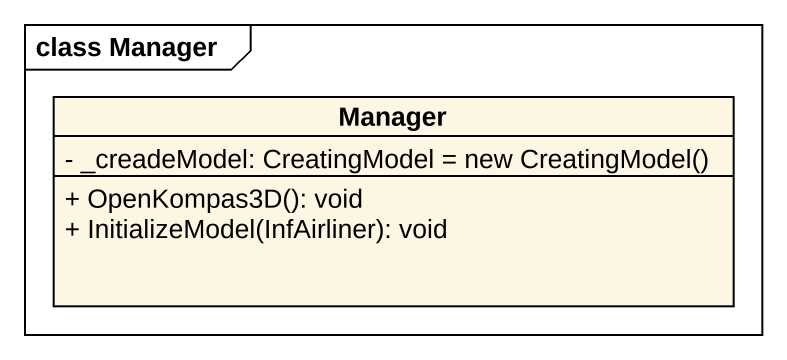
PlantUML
@startuml
mainframe class Manager
hide circle
hide empty members
skinparam classAttributeIconSize 0
class Manager {
  {field} - _creadeModel: CreatingModel = new CreatingModel()
  + OpenKompas3D(): void
  + InitializeModel(InfAirliner): void
}
@enduml
